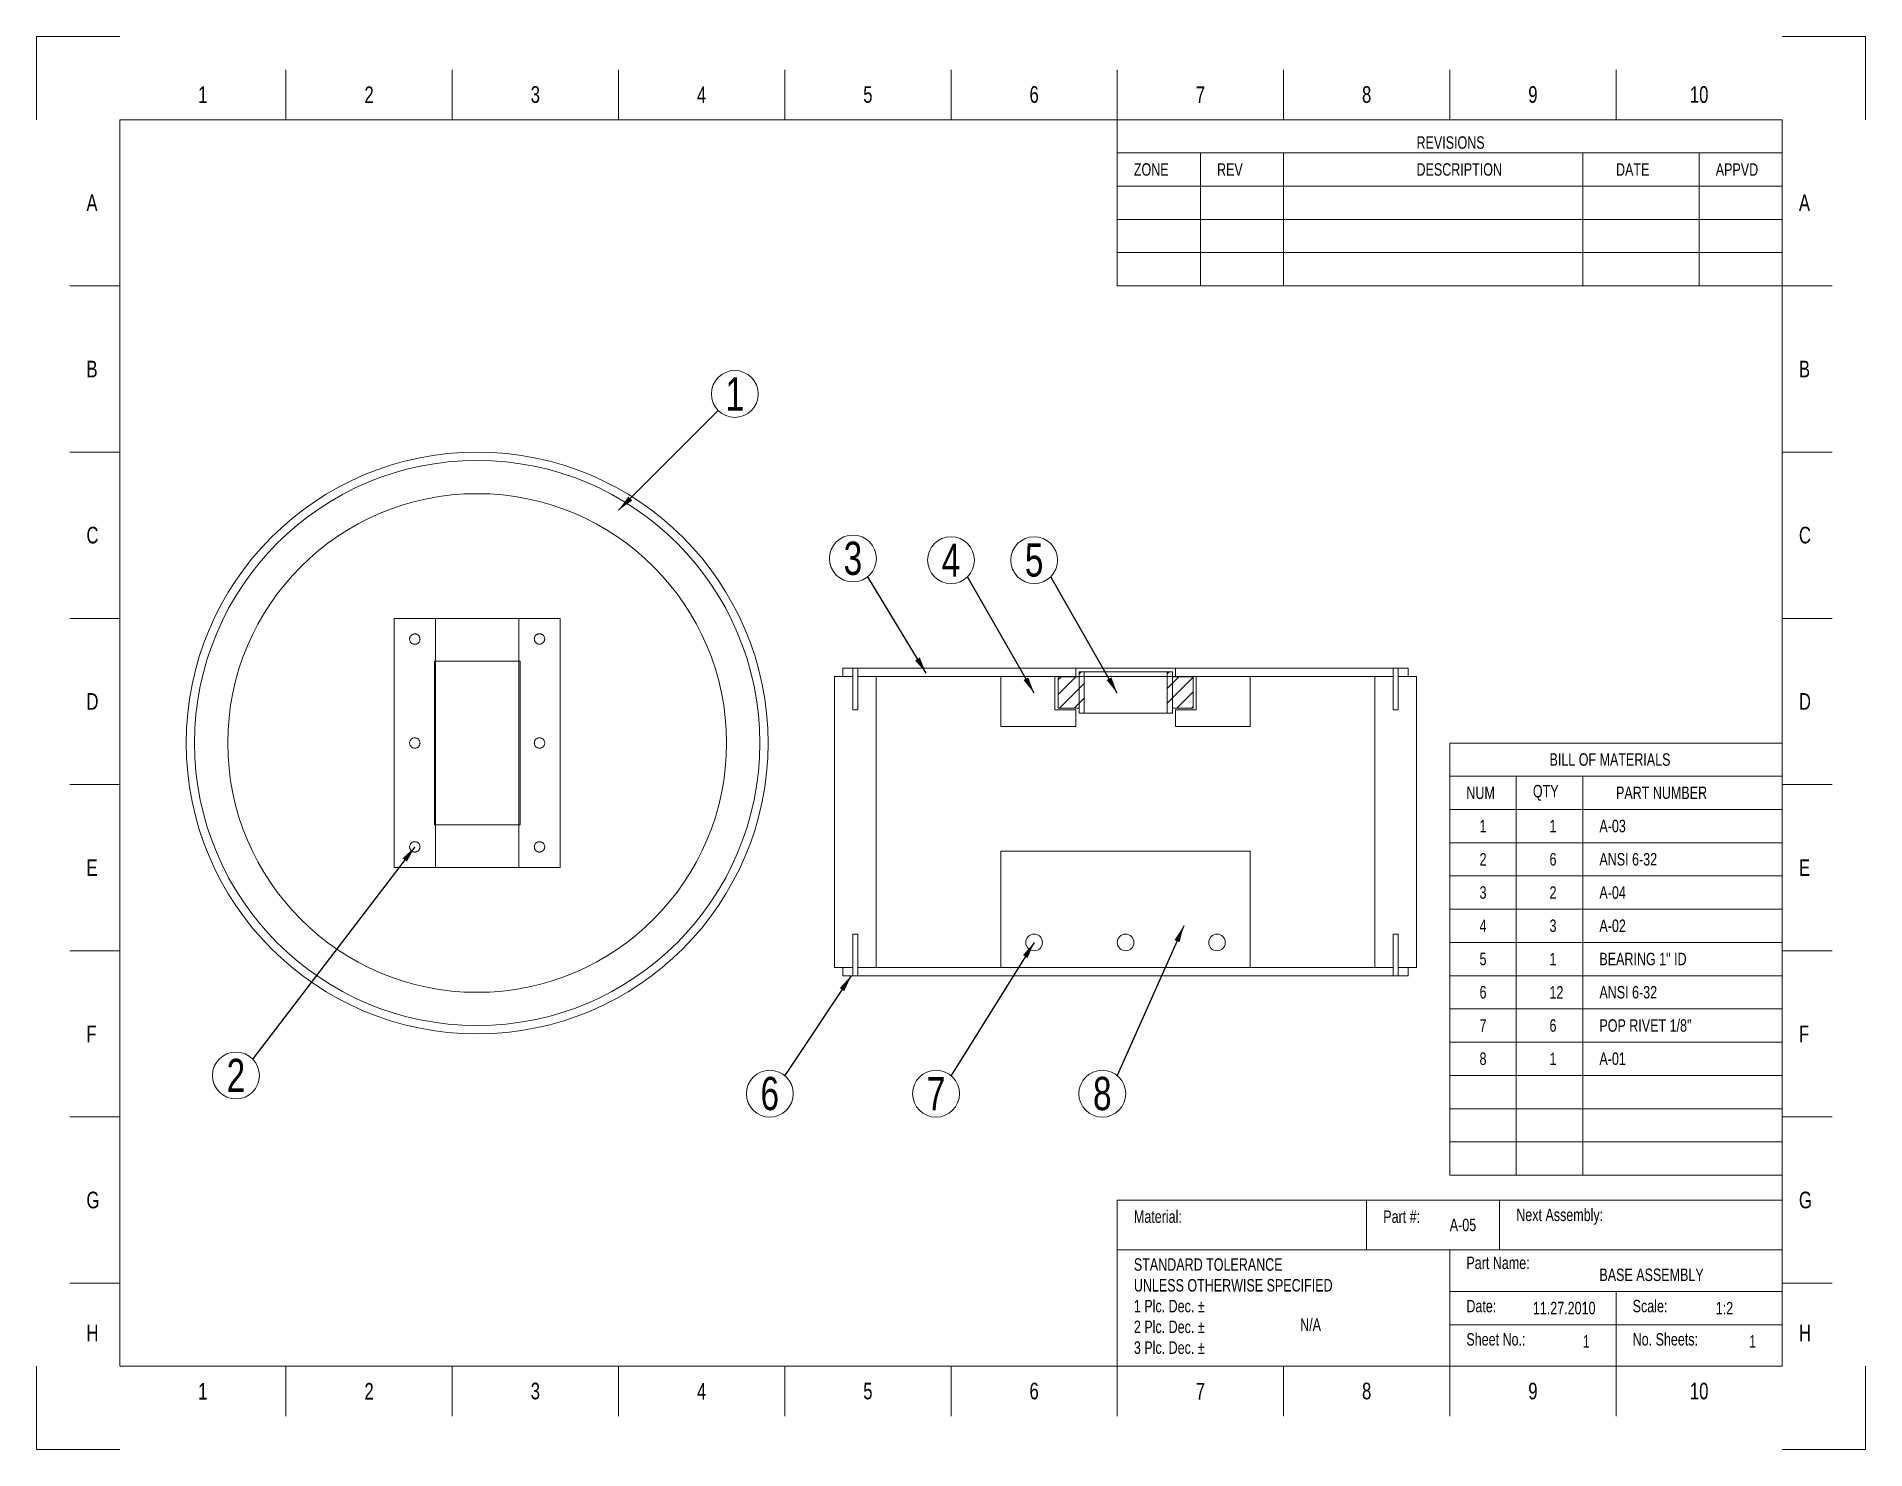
# Model space of a CAD drawing. Header units: inches. Extents: x -5.5 to 5.5, y -4.2 to 4.2.
import ezdxf

# ---------------------------------------------------------------- set-up
doc = ezdxf.new("R2010")
doc.units = ezdxf.units.IN
doc.linetypes.add('DASHED2', pattern=[9.525, 6.35, -3.175])
doc.layers.get('0').update_dxf_attribs({"linetype": 'CONTINUOUS', "lineweight": 0})
doc.styles.get("Standard").update_dxf_attribs({"font": 'txt', "width": 0.75})
doc.dimstyles.get("Standard").update_dxf_attribs({"dimtxt": 0.1, "dimasz": 0.1, "dimexe": 0.05, "dimexo": 0.075, "dimgap": 0.075, "dimtad": 1, "dimtxsty": 'Standard', "dimcen": 2.5, "dimadec": 0, "dimazin": 0, "dimtfac": 1, "dimtmove": 0, "dimatfit": 3, "dimfxl": 1, "dimarcsym": 0})
pattern_1 = [(45, (0, 0), (-0.088388, 0.088388), [])]

# ---------------------------------------------------------------- blocks, each defined once
blk = doc.blocks.new('letter_border-0')
for p, q in [((0.5, 8.5), (0, 8.5)), ((0, 8.5), (0, 8)), ((11, 8.5), (10.5, 8.5)), ((11, 8), (11, 8.5)), ((0, 0.5), (0, 0)), ((11, 0.5), (11, 0)), ((0, 0), (0.5, 0)), ((11, 0), (10.5, 0))]:
    blk.add_line(p, q)
at = {"color": 0, "linetype": 'CONTINUOUS', "lineweight": -2}
for p, q in [((1.5, 8.3), (1.5, 8)), ((2.5, 8), (2.5, 8.3)), ((3.5, 8), (3.5, 8.3)), ((4.5, 8.3), (4.5, 8)), ((5.5, 8), (5.5, 8.3)), ((6.5, 8), (6.5, 8.3)), ((7.5, 8.3), (7.5, 8)), ((8.5, 8), (8.5, 8.3)), ((9.5, 8), (9.5, 8.3)), ((0.5, 8), (10.5, 8)), ((0.5, 8), (0.5, 0.5)), ((6.5, 8), (6.5, 7.7)), ((10.5, 0.5), (10.5, 8)), ((6.5, 7.8), (10.5, 7.8)), ((6.5, 7.7), (6.5, 7)), ((7, 7.8), (7, 7)), ((7.5, 7.8), (7.5, 7)), ((9.3, 7.8), (9.3, 7)), ((10, 7.8), (10, 7)), ((6.5, 7.6), (10.5, 7.6)), ((6.5, 7.4), (10.5, 7.4)), ((6.5, 7.2), (10.5, 7.2)), ((0.5, 7), (0.2, 7)), ((6.5, 7), (10.5, 7)), ((10.8, 7), (10.5, 7)), ((0.5, 6), (0.2, 6)), ((10.8, 6), (10.5, 6)), ((0.5, 5), (0.2, 5)), ((10.8, 5), (10.5, 5)), ((0.5, 4), (0.2, 4)), ((10.8, 4), (10.5, 4)), ((0.5, 3), (0.2, 3)), ((10.8, 3), (10.5, 3)), ((0.5, 2), (0.2, 2)), ((10.8, 2), (10.5, 2)), ((8, 1.5), (6.5, 1.5)), ((6.5, 1.5), (6.5, 1.2)), ((8, 1.2), (8, 1.5)), ((8, 1.5), (8.8, 1.5)), ((8.8, 1.5), (10.5, 1.5)), ((8.8, 1.5), (8.8, 1.2)), ((10.5, 1.25), (10.5, 0.5)), ((6.5, 0.5), (6.5, 1.2)), ((6.5, 1.2), (8.5, 1.2)), ((8.5, 1.2), (8.5, 0.5)), ((8.5, 1.2), (10.5, 1.2)), ((0.5, 1), (0.2, 1)), ((10.8, 1), (10.5, 1)), ((8.5, 0.95), (10.5, 0.95)), ((9.5, 0.95), (9.5, 0.5)), ((8.5, 0.75), (10.5, 0.75)), ((0.5, 0.5), (10.5, 0.5)), ((1.5, 0.5), (1.5, 0.2)), ((2.5, 0.2), (2.5, 0.5)), ((3.5, 0.2), (3.5, 0.5)), ((4.5, 0.5), (4.5, 0.2)), ((5.5, 0.2), (5.5, 0.5)), ((6.5, 0.2), (6.5, 0.5)), ((8.5, 0.5), (6.5, 0.5)), ((7.5, 0.5), (7.5, 0.2)), ((8.5, 0.2), (8.5, 0.5)), ((10.5, 0.5), (8.5, 0.5)), ((9.5, 0.2), (9.5, 0.5))]:
    blk.add_line(p, q, dxfattribs=at)
for s, insert, char_height, width, attachment_point in [('1', (1, 8.1), 0.1, 100, 8), ('2', (2, 8.1), 0.1, 100, 8), ('3', (3, 8.1), 0.1, 100, 8), ('4', (4, 8.1), 0.1, 100, 8), ('5', (5, 8.1), 0.1, 100, 8), ('6', (6, 8.1), 0.1, 100, 8), ('7', (7, 8.1), 0.1, 100, 8), ('8', (8, 8.1), 0.1, 100, 8), ('9', (9, 8.1), 0.1, 100, 8), ('10', (10, 8.1), 0.1, 100, 8), ('REVISIONS', (8.3, 7.9), 0.075, 100, 1), ('ZONE', (6.6, 7.7), 0.075, 100, 4), ('REV', (7.1, 7.7), 0.075, 100, 4), ('DESCRIPTION', (8.3, 7.7), 0.075, 100, 4), ('DATE', (9.5, 7.7), 0.075, 100, 4), ('APPVD', (10.1, 7.7), 0.075, 100, 4), ('A', (0.3, 7.5), 0.1, 100, 4), ('A', (10.6, 7.5), 0.1, 100, 4), ('B', (0.3, 6.5), 0.1, 100, 4), ('B', (10.6, 6.5), 0.1, 100, 4), ('C', (0.3, 5.5), 0.1, 100, 4), ('C', (10.6, 5.5), 0.1, 100, 4), ('D', (0.3, 4.5), 0.1, 100, 4), ('D', (10.6, 4.5), 0.1, 100, 4), ('E', (0.3, 3.5), 0.1, 100, 4), ('E', (10.6, 3.5), 0.1, 100, 4), ('F', (0.3, 2.5), 0.1, 100, 4), ('F', (10.6, 2.5), 0.1, 100, 4), ('G', (0.3, 1.5), 0.1, 100, 4), ('G', (10.6, 1.5), 0.1, 100, 4), ('Material:', (6.6, 1.4), 0.075, 100, 4), ('Part\\~#:', (8.1, 1.4), 0.075, 100, 4), ('Next\\~Assembly:', (8.9, 1.4), 0.075, 100, 4), ('STANDARD\\~TOLERANCE\\PUNLESS\\~OTHERWISE\\~SPECIFIED\\P1\\~Plc.\\~Dec.\\~%%p\\~\\P2\\~Plc.\\~Dec.\\~%%p\\~\\P3\\~Plc.\\~Dec.\\~%%p', (6.6, 1.15), 0.075, 50, 1), ('Part\\~Name:', (8.6, 1.16), 0.075, 50, 1), ('Date:', (8.6, 0.9), 0.075, 50, 1), ('Scale:', (9.6, 0.9), 0.075, 50, 1), ('H', (0.3, 0.7), 0.1, 100, 4), ('Sheet\\~No.:', (8.6, 0.7), 0.075, 50, 1), ('No.\\~Sheets:', (9.6, 0.7), 0.075, 50, 1), ('H', (10.6, 0.7), 0.1, 100, 4), ('1', (1, 0.3), 0.1, 100, 8), ('2', (2, 0.3), 0.1, 100, 8), ('3', (3, 0.3), 0.1, 100, 8), ('4', (4, 0.3), 0.1, 100, 8), ('5', (5, 0.3), 0.1, 100, 8), ('6', (6, 0.3), 0.1, 100, 8), ('7', (7, 0.3), 0.1, 100, 8), ('8', (8, 0.3), 0.1, 100, 8), ('9', (9, 0.3), 0.1, 100, 8), ('10', (10, 0.3), 0.1, 100, 8)]:
    blk.add_mtext(s, dxfattribs=dict(at, insert=insert, char_height=char_height, width=width, attachment_point=attachment_point))
blk = doc.blocks.new('Bearing6455K43')
at = {"lineweight": 18}
h = blk.add_hatch(dxfattribs=at)
h.set_pattern_fill('ansi31', color=256, scale=0.01, style=0)
h.set_pattern_definition(pattern_1)
edge = h.paths.add_edge_path()
edge.add_line((0.565, -0.242), (0.565, 0.257))
edge.add_line((0.565, 0.257), (0.5, 0.257))
edge.add_line((0.5, 0.257), (0.5, -0.242))
edge.add_line((0.5, -0.242), (0.565, -0.242))
edge.add_line((-0.56, 0.257), (-0.56, -0.242))
edge.add_line((-0.56, -0.242), (-0.5, -0.242))
edge.add_line((-0.5, -0.242), (-0.5, 0.257))
edge.add_line((-0.5, 0.257), (-0.56, 0.257))
h = blk.add_hatch(dxfattribs=at)
h.set_pattern_fill('ansi31', color=256, scale=0.05, style=0)
h.set_pattern_definition(pattern_1)
edge = h.paths.add_edge_path()
edge.add_line((-0.56, 0.195), (-0.56, -0.18))
edge.add_line((-0.56, -0.18), (-0.81, -0.18))
edge.add_line((-0.81, -0.18), (-0.81, 0.195))
edge.add_line((-0.81, 0.195), (-0.56, 0.195))
edge.add_line((0.565, -0.18), (0.565, 0.195))
edge.add_line((0.565, 0.195), (0.815, 0.195))
edge.add_line((0.815, 0.195), (0.815, -0.18))
edge.add_line((0.815, -0.18), (0.565, -0.18))
for p, q in [((-0.5, 0.257), (-0.56, 0.257)), ((-0.56, 0.257), (-0.56, 0.195)), ((-0.5, 0.257), (-0.5, -0.242)), ((0.5, 0.257), (-0.5, 0.257)), ((0.5, 0.257), (0.565, 0.257)), ((0.5, -0.242), (0.5, 0.257)), ((0.565, 0.195), (0.565, 0.257)), ((-0.81, 0.195), (-0.81, -0.18)), ((-0.56, 0.195), (-0.81, 0.195)), ((-0.56, 0.195), (-0.56, -0.18)), ((0.565, -0.18), (0.565, 0.195)), ((0.815, 0.195), (0.565, 0.195)), ((0.815, -0.18), (0.815, 0.195)), ((-0.81, -0.18), (-0.56, -0.18)), ((-0.56, -0.18), (-0.56, -0.242)), ((0.565, -0.18), (0.565, -0.242)), ((0.815, -0.18), (0.565, -0.18)), ((-0.5, -0.242), (-0.56, -0.242)), ((-0.5, -0.242), (0.5, -0.242)), ((0.5, -0.242), (0.565, -0.242))]:
    blk.add_line(p, q, dxfattribs=at)

msp = doc.modelspace()

# ---------------------------------------------------------------- linework, layer by layer
at = {"lineweight": 18}
for p, q in [((-3.35, 0.75), (-2.35, 0.75)), ((-3.35, -0.75), (-3.35, 0.75)), ((-2.35, 0.75), (-2.35, -0.75)), ((-2.592, 0.492), (-3.107, 0.492)), ((-3.107, 0.492), (-3.107, -0.492)), ((-2.592, -0.492), (-2.592, 0.492)), ((-0.65, 0.45), (0.8, 0.45)), ((-0.65, 0.45), (-0.65, 0.4)), ((-0.59, 0.45), (-0.59, 0.4)), ((-0.56, 0.4), (-0.56, 0.45)), ((0.75, 0.45), (0.75, 0.4)), ((0.8, 0.45), (1.3, 0.45)), ((1.3, 0.45), (2.75, 0.45)), ((1.35, 0.45), (1.35, 0.4)), ((2.66, 0.45), (2.66, 0.4)), ((2.69, 0.45), (2.69, 0.4)), ((2.75, 0.45), (2.75, 0.4)), ((-0.65, 0.4), (-0.7, 0.4)), ((-0.7, 0.4), (-0.7, -1.35)), ((-0.59, 0.4), (-0.65, 0.4)), ((-0.59, 0.4), (-0.59, 0.2)), ((-0.56, 0.2), (-0.56, 0.4)), ((-0.56, 0.4), (-0.45, 0.4)), ((-0.45, 0.4), (-0.45, -1.35)), ((-0.45, 0.4), (0.8, 0.4)), ((0.3, 0.4), (0.3, 0.1)), ((0.625, 0.2), (0.625, 0.4)), ((0.675, 0.4), (1.425, 0.4)), ((1.3, 0.4), (2.55, 0.4)), ((1.475, 0.2), (1.475, 0.4)), ((1.8, 0.4), (1.8, 0.1)), ((2.55, -1.35), (2.55, 0.4)), ((2.55, 0.4), (2.66, 0.4)), ((2.66, 0.4), (2.66, 0.2)), ((2.69, 0.2), (2.69, 0.4)), ((2.69, 0.4), (2.8, 0.4)), ((2.8, -1.35), (2.8, 0.4)), ((-0.59, 0.2), (-0.56, 0.2)), ((0.75, 0.2), (0.625, 0.2)), ((0.75, 0.1), (0.75, 0.2)), ((1.35, 0.1), (1.35, 0.2)), ((1.35, 0.2), (1.475, 0.2)), ((2.66, 0.2), (2.69, 0.2)), ((0.3, 0.1), (0.75, 0.1)), ((1.8, 0.1), (1.35, 0.1)), ((3, 0), (5, 0)), ((3, -2.6), (3, 0)), ((3, -0.2), (5, -0.2)), ((3.4, -0.2), (3.4, -2.6)), ((3.8, -0.2), (3.8, -2.6)), ((3, -0.4), (5, -0.4)), ((-3.107, -0.492), (-2.592, -0.492)), ((0.3, -0.65), (1.8, -0.65)), ((0.3, -1.35), (0.3, -0.65)), ((1.8, -0.65), (1.8, -1.35)), ((3, -0.6), (5, -0.6)), ((-2.35, -0.75), (-3.35, -0.75)), ((3, -0.8), (5, -0.8)), ((3, -1), (5, -1)), ((-0.56, -1.15), (-0.59, -1.15)), ((-0.59, -1.15), (-0.59, -1.35)), ((-0.56, -1.35), (-0.56, -1.15)), ((2.66, -1.15), (2.66, -1.35)), ((2.69, -1.15), (2.66, -1.15)), ((2.69, -1.35), (2.69, -1.15)), ((3, -1.2), (5, -1.2)), ((-0.7, -1.35), (-0.59, -1.35)), ((-0.65, -1.4), (-0.65, -1.35)), ((-0.65, -1.4), (2.75, -1.4)), ((-0.59, -1.35), (-0.59, -1.4)), ((-0.56, -1.35), (-0.45, -1.35)), ((-0.56, -1.35), (-0.56, -1.4)), ((-0.45, -1.35), (2.55, -1.35)), ((1.8, -1.35), (0.3, -1.35)), ((2.55, -1.35), (2.66, -1.35)), ((2.66, -1.35), (2.66, -1.4)), ((2.69, -1.35), (2.8, -1.35)), ((2.69, -1.35), (2.69, -1.4)), ((2.75, -1.4), (2.75, -1.35)), ((3, -1.4), (5, -1.4)), ((3, -1.6), (5, -1.6)), ((3, -1.8), (5, -1.8)), ((3, -2), (5, -2)), ((3, -2.2), (5, -2.2)), ((3, -2.4), (5, -2.4)), ((3, -2.6), (5, -2.6))]:
    msp.add_line(p, q, dxfattribs=at)
at = {"linetype": 'DASHED2', "lineweight": 18}
for p, q in [((-3.1, 0.75), (-3.1, -0.75)), ((-2.6, -0.75), (-2.6, 0.75))]:
    msp.add_line(p, q, dxfattribs=at)
at = {"lineweight": 18}
for centre, radius in [((-1.3, 2.1), 0.141), ((-2.85, 0), 1.75), ((-2.85, 0), 1.7), ((-2.85, 0), 1.5), ((-0.59, 1.11), 0.141), ((0, 1.1), 0.141), ((0.5, 1.1), 0.141), ((0.5, -1.2), 0.05), ((1.05, -1.2), 0.05), ((1.6, -1.2), 0.05), ((-4.301, -2), 0.141), ((-1.09, -2.11), 0.141), ((-0.09, -2.11), 0.141), ((0.91, -2.11), 0.141)]:
    msp.add_circle(centre, radius, dxfattribs=at)
at = {"linetype": 'DASHED2', "lineweight": 18}
for centre in [(-3.225, 0.625), (-2.475, 0.626), (-3.225, 0), (-2.475, 0), (-3.225, -0.625), (-2.475, -0.625)]:
    msp.add_circle(centre, 0.0312, dxfattribs=at)

# ---------------------------------------------------------------- block references
at = {"lineweight": 18}
msp.add_blockref('letter_border-0', (-5.5, -4.25), dxfattribs=at)
at = {"lineweight": 18, "xscale": 0.5, "yscale": 0.5}
msp.add_blockref('Bearing6455K43', (1.05, 0.3), dxfattribs=at)

# ---------------------------------------------------------------- texts
at = {"lineweight": 18, "width": 100}
for s, insert, char_height, attachment_point in [('1', (-1.3, 2.1), 0.2, 5), ('3', (-0.59, 1.11), 0.2, 5), ('4', (0, 1.1), 0.2, 5), ('5', (0.5, 1.1), 0.2, 5), ('BILL\\~OF\\~MATERIALS', (3.6, -0.1), 0.075, 4), ('NUM', (3.1, -0.3), 0.075, 4), ('QTY', (3.5, -0.3), 0.075, 4), ('PART\\~NUMBER', (4, -0.3), 0.075, 4), ('1', (3.2, -0.5), 0.075, 5), ('1', (3.6, -0.5), 0.075, 4), ('A-03', (3.9, -0.5), 0.075, 4), ('2', (3.2, -0.7), 0.075, 5), ('6', (3.6, -0.7), 0.075, 4), ('ANSI\\~6-32', (3.9, -0.7), 0.075, 4), ('3', (3.2, -0.9), 0.075, 5), ('2', (3.6, -0.9), 0.075, 4), ('A-04', (3.9, -0.9), 0.075, 4), ('4', (3.2, -1.1), 0.075, 5), ('3', (3.6, -1.1), 0.075, 4), ('A-02', (3.9, -1.1), 0.075, 4), ('5', (3.2, -1.3), 0.075, 5), ('1', (3.6, -1.3), 0.075, 4), ('BEARING\\~1"\\~ID', (3.9, -1.3), 0.075, 4), ('6', (3.2, -1.5), 0.075, 5), ('12', (3.6, -1.5), 0.075, 4), ('ANSI\\~6-32', (3.9, -1.5), 0.075, 4), ('7', (3.2, -1.7), 0.075, 5), ('6', (3.6, -1.7), 0.075, 4), ('POP\\~RIVET\\~1/8"', (3.9, -1.7), 0.075, 4), ('8', (3.2, -1.9), 0.075, 5), ('1', (3.6, -1.9), 0.075, 4), ('A-01', (3.9, -1.9), 0.075, 4), ('2', (-4.301, -2), 0.2, 5), ('6', (-1.09, -2.11), 0.2, 5), ('7', (-0.09, -2.11), 0.2, 5), ('8', (0.91, -2.11), 0.2, 5), ('A-05', (3, -2.9), 0.075, 4), ('BASE\\~ASSEMBLY', (3.9, -3.2), 0.075, 4), ('11.27.2010', (3.5, -3.4), 0.075, 4), ('1:2', (4.6, -3.4), 0.075, 4), ('N/A', (2.1, -3.5), 0.075, 4), ('1', (3.8, -3.6), 0.075, 4), ('1', (4.8, -3.6), 0.075, 4)]:
    msp.add_mtext(s, dxfattribs=dict(at, insert=insert, char_height=char_height, attachment_point=attachment_point))

# ---------------------------------------------------------------- leaders
at = {"lineweight": 18}
for points in [[(-2, 1.4), (-1.4, 2)], [(-0.15, 0.42), (-0.5, 1)], [(0.5, 0.3), (0.1, 1)], [(1, 0.3), (0.6, 1)], [(-3.225, -0.625), (-4.2, -1.9)], [(0.5, -1.2), (0, -2), (0, -2)], [(1.4, -1.1), (1, -2)], [(-0.6, -1.4), (-1, -2)]]:
    msp.add_leader(points, dimstyle='Standard', dxfattribs=at)

doc.saveas('drawing.dxf')
